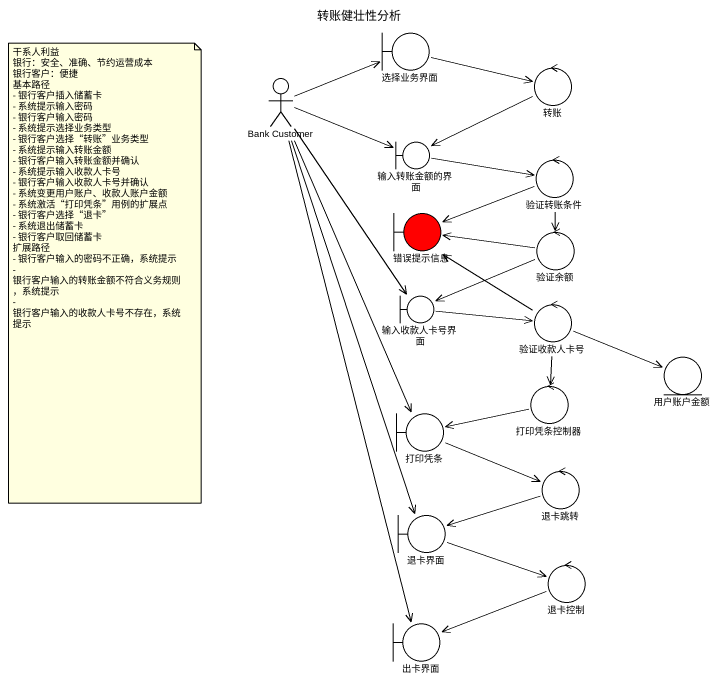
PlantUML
@startuml
title 转账健壮性分析
boundary 选择业务界面
actor "Bank Customer" as Bank_Customer
control 转账
boundary 输入转账金额的界面
control 验证转账条件
boundary 错误提示信息 #FF0000
control 验证余额
boundary 输入收款人卡号界面
control 验证收款人卡号
control 打印凭条控制器
entity 用户账户金额
boundary 打印凭条
control 退卡跳转
boundary 退卡界面
control 退卡控制
boundary 出卡界面
选择业务界面 -right-> 转账
Bank_Customer -right-> 选择业务界面
Bank_Customer -right-> 输入转账金额的界面
Bank_Customer --> 输入收款人卡号界面
Bank_Customer --> 打印凭条
Bank_Customer --> 退卡界面
Bank_Customer --> 出卡界面
转账 -left-> 输入转账金额的界面
输入转账金额的界面 -right-> 验证转账条件
验证转账条件 -left-> 错误提示信息
验证转账条件 --> 验证余额
验证余额 -left-> 错误提示信息
验证余额 -left-> 输入收款人卡号界面
输入收款人卡号界面 -right-> 验证收款人卡号
验证收款人卡号 -up-> 错误提示信息
验证收款人卡号 --> 打印凭条控制器
验证收款人卡号 -right-> 用户账户金额
打印凭条控制器 -left-> 打印凭条
打印凭条 -right-> 退卡跳转
退卡跳转 -left-> 退卡界面
退卡界面 -right-> 退卡控制
退卡控制 -left-> 出卡界面
note as N1
  干系人利益
  银行：安全、准确、节约运营成本
  银行客户：便捷
  基本路径
  - 银行客户插入储蓄卡
  - 系统提示输入密码
  - 银行客户输入密码
  - 系统提示选择业务类型
  - 银行客户选择“转账”业务类型
  - 系统提示输入转账金额
  - 银行客户输入转账金额并确认
  - 系统提示输入收款人卡号
  - 银行客户输入收款人卡号并确认
  - 系统变更用户账户、收款人账户金额
  - 系统激活“打印凭条”用例的扩展点
  - 银行客户选择“退卡”
  - 系统退出储蓄卡
  - 银行客户取回储蓄卡
  扩展路径
  - 银行客户输入的密码不正确，系统提示
  - 银行客户输入的转账金额不符合义务规则，系统提示
  - 银行客户输入的收款人卡号不存在，系统提示
end note
@enduml
